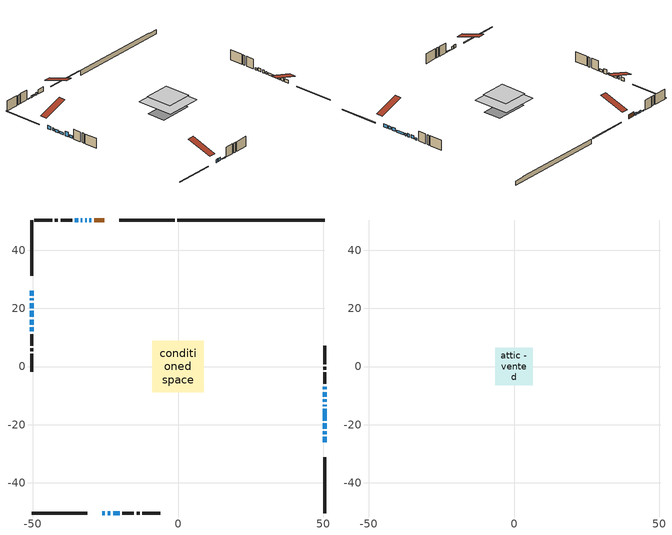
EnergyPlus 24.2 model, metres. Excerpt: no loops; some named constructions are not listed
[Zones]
conditioned space
 floor outside (Floor1 construction): -2.33,-2.33 -2.33,2.33 2.33,2.33 2.33,-2.33 z0.55
 floor adiabatic (AdiabaticFloorConstruction): -8.92,-8.92 -8.92,8.92 8.92,8.92 8.92,-8.92 z2.99
 floor foundation (Slab1 construction): -8.12,-4.53 -8.12,4.53 8.12,4.53 8.12,-4.53 z-1.74
 wall outside (RimJoist1 construction): -1.1,50.42 -20.27,50.42 / -50.42,-50.42 -31.26,-50.42 / -50.42,50.42 -50.42,31.26 / 50.42,-50.42 50.42,-31.26 z0.55:0.85
 wall outside (AdiabaticWallConstruction 1): -25.42,50.42 -28.9,50.42 z0.55:2.58
 wall outside (AdiabaticWallConstruction): -29.82,50.42 -30.48,50.42 / -50.42,23.43 -50.42,22.74 / -50.42,13.51 -50.42,12.11 z0.55:1.77; 50.42,-26.11 50.42,-24.17 / 50.42,-23.25 50.42,-22.28 / -24.22,-50.42 -23.25,-50.42 z0.55:1.97; 50.42,-21.35 50.42,-19.52 / -26.11,-50.42 -25.14,-50.42 / 50.42,-10.37 50.42,-8.82 z0.55:2.07; -31.41,50.42 -31.97,50.42 z0.55:1.37; -32.9,50.42 -33.46,50.42 / 50.42,-18.59 50.42,-14.55 z0.55:1.52; -50.42,26.11 -50.42,24.35 z0.55:2.1; 50.42,-13.62 50.42,-13.14 z0.55:1.69; -50.42,21.81 -50.42,20.05 z0.55:1.72; -50.42,19.13 -50.42,17.09 z0.55:1.57; -50.42,16.16 -50.42,14.44 z0.55:2.74; -34.38,50.42 -35.51,50.42 / -22.32,-50.42 -20.08,-50.42 z0.55:0.88; 50.42,-12.21 50.42,-11.3 z0.55:2.08; 50.42,-7.89 50.42,-6.92 z0.55:1.49
 wall outside (Wall1 construction): -36.43,50.42 -40.4,50.42 / -19.16,-50.42 -15.19,-50.42 / -50.42,11.18 -50.42,7.22 / 50.42,-6 50.42,-2.03 z0.55:5.43
 wall outside (Wall2 construction): -41.33,50.42 -42.36,50.42 / -14.26,-50.42 -13.23,-50.42 / -50.42,6.29 -50.42,5.26 / 50.42,-1.1 50.42,-0.07 z0.55:5.43
 wall outside (Wall3 construction): -43.29,50.42 -49.49,50.42 / -12.3,-50.42 -6.09,-50.42 / -50.42,4.33 -50.42,-1.88 / 50.42,0.86 50.42,7.07 z0.55:5.43
 wall foundation (FoundationWall1 construction): -0.17,50.42,-1.74 -0.17,50.42,0.55 45.36,50.42,0.55 45.36,50.42,0.33 50.42,50.42,0.33 50.42,50.42,-1.74
 window (WindowConstruction 16): -29.83,50.42 -30.48,50.42 z0.55:1.77
 window (WindowConstruction 3): 50.42,-26.11 50.42,-24.17 z0.55:1.97
 window (WindowConstruction 4): 50.42,-23.25 50.42,-22.28 z0.55:1.97
 window (WindowConstruction 5): 50.42,-21.35 50.42,-19.52 z0.55:2.07
 window (WindowConstruction 6): -31.41,50.42 -31.97,50.42 z0.55:1.36
 window (WindowConstruction 7): -32.9,50.42 -33.46,50.42 z0.55:1.52
 window (WindowConstruction 8): -26.11,-50.42 -25.14,-50.42 z0.55:2.07
 window (WindowConstruction 9): -24.21,-50.42 -23.25,-50.42 z0.55:1.97
 window (WindowConstruction 10): -50.42,26.11 -50.42,24.35 z0.55:2.1
 window (WindowConstruction 17): -50.42,23.43 -50.42,22.74 z0.55:1.77
 window (WindowConstruction 11): 50.42,-18.59 50.42,-14.55 z0.55:1.52
 window (WindowConstruction 12): 50.42,-13.62 50.42,-13.14 z0.55:1.69
 window (WindowConstruction 13): -50.42,21.81 -50.42,20.05 z0.55:1.72
 window (WindowConstruction 14): -50.42,19.13 -50.42,17.09 z0.55:1.56
 window (WindowConstruction 15): -50.42,16.16 -50.42,14.44 z0.55:2.74
 window (WindowConstruction 19): -34.39,50.42 -35.5,50.42 z0.55:0.88
 window (WindowConstruction 20): -22.32,-50.42 -20.08,-50.42 z0.55:0.88
 window (WindowConstruction 18): -50.42,13.51 -50.42,12.11 z0.55:1.77
 window (WindowConstruction): 50.42,-12.21 50.42,-11.3 z0.55:2.07
 window (WindowConstruction 1): 50.42,-10.37 50.42,-8.82 z0.55:2.07
 window (WindowConstruction 2): 50.42,-7.89 50.42,-6.93 z0.55:1.49
 door (Door): -25.42,50.42 -28.9,50.42 z0.55:2.58
 ceiling adiabatic (AdiabaticFloorConstruction): 8.92,-8.92 8.92,8.92 -8.92,8.92 -8.92,-8.92 z2.99
attic - vented
 floor to conditioned space (Floor2 construction Reversed): -6.42,-6.42 -6.42,6.42 6.42,6.42 6.42,-6.42 z5.43
 roof outside (Roof1 construction): -24.49,50.42,5.43 -24.49,37.92,9.59 -21.2,37.92,9.59 -21.2,50.42,5.43; -27.04,-50.42,5.43 -27.04,-37.92,9.59 -30.33,-37.92,9.59 -30.33,-50.42,5.43; -50.42,27.04,5.43 -37.92,27.04,9.59 -37.92,30.33,9.59 -50.42,30.33,5.43; 50.42,-27.04,5.43 37.92,-27.04,9.59 37.92,-30.33,9.59 50.42,-30.33,5.43
[Material] Roughness=Rough; Thermal Absorptance=0.9
Name | Thickness {m} | Conductivity {W/m-K} | Density {kg/m3} | Specific Heat {J/kg-K} | Solar Absorptance | Visible Absorptance
ceiling loosefill ins | 0.169333 | 0.0480833 | 16.02 | 1046.75 | 0.7 | 0.7
ceiling stud and cavity | 0.1397 | 0.502125 | 65.682 | 1177.47 | 0.7 | 0.7
gypsum board | 0.0127 | 0.160291 | 801 | 837.4 | 0.6 | 0.6
[Construction]
Floor2 construction: ceiling loosefill ins, ceiling stud and cavity, gypsum board
[EnergyManagementSystem:Program]
component_loads_program: Set loads_htg_walls = 0; Set loads_htg_rim_joists = 0; Set loads_htg_foundation_walls = 0; Set loads_htg_floors = 0; Set loads_htg_slabs = 0; Set loads_htg_ceilings = 0; Set loads_htg_roofs = 0; Set loads_htg_windows_conduction = 0; Set loads_htg_windows_solar = 0; Set loads_htg_doors = 0; Set loads_htg_skylights_conduction = 0; Set loads_htg_skylights_solar = 0; Set loads_htg_internal_mass = 0; Set loads_htg_intgains = 0; Set loads_htg_lighting = 0; Set loads_htg_infil = 0; Set loads_htg_mechvent = 0; Set loads_htg_natvent = 0; Set loads_htg_whf = 0; Set loads_htg_ducts = 0; Set loads_clg_walls = 0; Set loads_clg_rim_joists = 0; Set loads_clg_foundation_walls = 0; Set loads_clg_floors = 0; Set loads_clg_slabs = 0; Set loads_clg_ceilings = 0; Set loads_clg_roofs = 0; Set loads_clg_windows_conduction = 0; Set loads_clg_windows_solar = 0; Set loads_clg_doors = 0; Set loads_clg_skylights_conduction = 0; Set loads_clg_skylights_solar = 0; Set loads_clg_internal_mass = 0; Set loads_clg_intgains = 0; Set loads_clg_lighting = 0; Set loads_clg_infil = 0; Set loads_clg_mechvent = 0; Set loads_clg_natvent = 0; Set loads_clg_whf = 0; Set loads_clg_ducts = 0; Set hr_walls = 0; Set hr_walls = hr_walls + s_conv_10 + s_ig_10 + s_sol_10 + s_lgt_10 + s_surf_10; Set hr_walls = hr_walls + s_conv_11 + s_ig_11 + s_sol_11 + s_lgt_11 + s_surf_11; Set hr_walls = hr_walls + s_conv_12 + s_ig_12 + s_sol_12 + s_lgt_12 + s_surf_12; Set hr_walls = hr_walls + s_conv_13 + s_ig_13 + s_sol_13 + s_lgt_13 + s_surf_13; Set hr_walls = hr_walls + s_conv_14 + s_ig_14 + s_sol_14 + s_lgt_14 + s_surf_14; Set hr_walls = hr_walls + s_conv_15 + s_ig_15 + s_sol_15 + s_lgt_15 + s_surf_15; Set hr_walls = hr_walls + s_conv_16 + s_ig_16 + s_sol_16 + s_lgt_16 + s_surf_16; Set hr_walls = hr_walls + s_conv_17 + s_ig_17 + s_sol_17 + s_lgt_17 + s_surf_17; Set hr_walls = hr_walls + s_conv_18 + s_ig_18 + s_sol_18 + s_lgt_18 + s_surf_18; Set hr_walls = hr_walls + s_conv_19 + s_ig_19 + s_sol_19 + s_lgt_19 + s_surf_19; Set hr_walls = hr_walls + s_conv_20 + s_ig_20 + s_sol_20 + s_lgt_20 + s_surf_20; Set hr_walls = hr_walls + s_conv_21 + s_ig_21 + s_sol_21 + s_lgt_21 + s_surf_21; Set hr_rim_joists = 0; Set hr_rim_joists = hr_rim_joists + s_conv_5 + s_ig_5 + s_sol_5 + s_lgt_5 + s_surf_5; Set hr_rim_joists = hr_rim_joists + s_conv_6 + s_ig_6 + s_sol_6 + s_lgt_6 + s_surf_6; Set hr_rim_joists = hr_rim_joists + s_conv_7 + s_ig_7 + s_sol_7 + s_lgt_7 + s_surf_7; Set hr_rim_joists = hr_rim_joists + s_conv_8 + s_ig_8 + s_sol_8 + s_lgt_8 + s_surf_8; Set hr_foundation_walls = 0; Set hr_foundation_walls = hr_foundation_walls + s_conv_2 + s_ig_2 + s_sol_2 + s_lgt_2 + s_surf_2; Set hr_floors = 0; Set hr_floors = hr_floors + s_conv + s_ig + s_sol + s_lgt + s_surf; Set hr_slabs = 0; Set hr_slabs = hr_slabs + s_conv_9 + s_ig_9 + s_sol_9 + s_lgt_9 + s_surf_9; Set hr_ceilings = 0; Set hr_ceilings = hr_ceilings + s_conv_1 + s_ig_1 + s_sol_1 + s_lgt_1 + s_surf_1; Set hr_roofs = 0; Set hr_windows_conduction = 0; Set hr_windows_conduction = hr_windows_conduction + ss_conv_1; Set hr_windows_conduction = hr_windows_conduction + ss_ig_1; Set hr_windows_conduction = hr_windows_conduction + ss_surf_1; Set hr_windows_conduction = hr_windows_conduction + ss_conv_2; Set hr_windows_conduction = hr_windows_conduction + ss_ig_2; Set hr_windows_conduction = hr_windows_conduction + ss_surf_2; Set hr_windows_conduction = hr_windows_conduction + ss_conv_3; Set hr_windows_conduction = hr_windows_conduction + ss_ig_3; Set hr_windows_conduction = hr_windows_conduction + ss_surf_3; Set hr_windows_conduction = hr_windows_conduction + ss_conv_4; Set hr_windows_conduction = hr_windows_conduction + ss_ig_4; Set hr_windows_conduction = hr_windows_conduction + ss_surf_4; Set hr_windows_conduction = hr_windows_conduction + ss_conv_5; Set hr_windows_conduction = hr_windows_conduction + ss_ig_5; Set hr_windows_conduction = hr_windows_conduction + ss_surf_5; Set hr_windows_conduction = hr_windows_conduction + ss_conv_6; Set hr_windows_conduction = hr_windows_conduction + ss_ig_6; Set hr_windows_conduction = hr_windows_conduction + ss_surf_6; Set hr_windows_conduction = hr_windows_conduction + ss_conv_7; Set hr_windows_conduction = hr_windows_conduction + ss_ig_7; Set hr_windows_conduction = hr_windows_conduction + ss_surf_7; Set hr_windows_conduction = hr_windows_conduction + ss_conv_8; Set hr_windows_conduction = hr_windows_conduction + ss_ig_8; Set hr_windows_conduction = hr_windows_conduction + ss_surf_8; Set hr_windows_conduction = hr_windows_conduction + ss_conv_9; Set hr_windows_conduction = hr_windows_conduction + ss_ig_9; Set hr_windows_conduction = hr_windows_conduction + ss_surf_9; Set hr_windows_conduction = hr_windows_conduction + ss_conv_10; Set hr_windows_conduction = hr_windows_conduction + ss_ig_10; Set hr_windows_conduction = hr_windows_conduction + ss_surf_10; Set hr_windows_conduction = hr_windows_conduction + ss_conv_11; Set hr_windows_conduction = hr_windows_conduction + ss_ig_11; Set hr_windows_conduction = hr_windows_conduction + ss_surf_11; Set hr_windows_conduction = hr_windows_conduction + ss_conv_12; Set hr_windows_conduction = hr_windows_conduction + ss_ig_12; Set hr_windows_conduction = hr_windows_conduction + ss_surf_12; Set hr_windows_conduction = hr_windows_conduction + ss_conv_13; Set hr_windows_conduction = hr_windows_conduction + ss_ig_13; Set hr_windows_conduction = hr_windows_conduction + ss_surf_13; Set hr_windows_conduction = hr_windows_conduction + ss_conv_14; Set hr_windows_conduction = hr_windows_conduction + ss_ig_14; Set hr_windows_conduction = hr_windows_conduction + ss_surf_14; Set hr_windows_conduction = hr_windows_conduction + ss_conv_15; Set hr_windows_conduction = hr_windows_conduction + ss_ig_15; Set hr_windows_conduction = hr_windows_conduction + ss_surf_15; Set hr_windows_conduction = hr_windows_conduction + ss_conv_16; Set hr_windows_conduction = hr_windows_conduction + ss_ig_16; Set hr_windows_conduction = hr_windows_conduction + ss_surf_16; Set hr_windows_conduction = hr_windows_conduction + ss_conv_17; Set hr_windows_conduction = hr_windows_conduction + ss_ig_17; Set hr_windows_conduction = hr_windows_conduction + ss_surf_17; Set hr_windows_conduction = hr_windows_conduction + ss_conv_18; Set hr_windows_conduction = hr_windows_conduction + ss_ig_18; Set hr_windows_conduction = hr_windows_conduction + ss_surf_18; Set hr_windows_conduction = hr_windows_conduction + ss_conv_19; Set hr_windows_conduction = hr_windows_conduction + ss_ig_19; Set hr_windows_conduction = hr_windows_conduction + ss_surf_19; Set hr_windows_conduction = hr_windows_conduction + ss_conv_20; Set hr_windows_conduction = hr_windows_conduction + ss_ig_20; Set hr_windows_conduction = hr_windows_conduction + ss_surf_20; Set hr_windows_conduction = hr_windows_conduction + ss_conv_21; Set hr_windows_conduction = hr_windows_conduction + ss_ig_21; Set hr_windows_conduction = hr_windows_conduction + ss_surf_21; Set hr_windows_solar = 0; Set hr_windows_solar = hr_windows_solar - ss_trans_in * ZoneTimestep * 3600 + ss_back_out * ZoneTimestep * 3600 + ss_trans_out * ZoneTimestep * 3600; Set hr_windows_solar = hr_windows_solar - ss_trans_in_1 * ZoneTimestep * 3600 + ss_back_out_1 * ZoneTimestep * 3600 + ss_trans_out_1 * ZoneTimestep * 3600; Set hr_windows_solar = hr_windows_solar - ss_trans_in_2 * ZoneTimestep * 3600 + ss_back_out_2 * ZoneTimestep * 3600 + ss_trans_out_2 * ZoneTimestep * 3600; Set hr_windows_solar = hr_windows_solar - ss_trans_in_3 * ZoneTimestep * 3600 + ss_back_out_3 * ZoneTimestep * 3600 + ss_trans_out_3 * ZoneTimestep * 3600; Set hr_windows_solar = hr_windows_solar - ss_trans_in_4 * ZoneTimestep * 3600 + ss_back_out_4 * ZoneTimestep * 3600 + ss_trans_out_4 * ZoneTimestep * 3600; Set hr_windows_solar = hr_windows_solar - ss_trans_in_5 * ZoneTimestep * 3600 + ss_back_out_5 * ZoneTimestep * 3600 + ss_trans_out_5 * ZoneTimestep * 3600; Set hr_windows_solar = hr_windows_solar - ss_trans_in_6 * ZoneTimestep * 3600 + ss_back_out_6 * ZoneTimestep * 3600 + ss_trans_out_6 * ZoneTimestep * 3600; Set hr_windows_solar = hr_windows_solar - ss_trans_in_7 * ZoneTimestep * 3600 + ss_back_out_7 * ZoneTimestep * 3600 + ss_trans_out_7 * ZoneTimestep * 3600; Set hr_windows_solar = hr_windows_solar - ss_trans_in_8 * ZoneTimestep * 3600 + ss_back_out_8 * ZoneTimestep * 3600 + ss_trans_out_8 * ZoneTimestep * 3600; Set hr_windows_solar = hr_windows_solar - ss_trans_in_9 * ZoneTimestep * 3600 + ss_back_out_9 * ZoneTimestep * 3600 + ss_trans_out_9 * ZoneTimestep * 3600; Set hr_windows_solar = hr_windows_solar - ss_trans_in_10 * ZoneTimestep * 3600 + ss_back_out_10 * ZoneTimestep * 3600 + ss_trans_out_10 * ZoneTimestep * 3600; Set hr_windows_solar = hr_windows_solar - ss_trans_in_11 * ZoneTimestep * 3600 + ss_back_out_11 * ZoneTimestep * 3600 + ss_trans_out_11 * ZoneTimestep * 3600; Set hr_windows_solar = hr_windows_solar - ss_trans_in_12 * ZoneTimestep * 3600 + ss_back_out_12 * ZoneTimestep * 3600 + ss_trans_out_12 * ZoneTimestep * 3600; Set hr_windows_solar = hr_windows_solar - ss_trans_in_13 * ZoneTimestep * 3600 + ss_back_out_13 * ZoneTimestep * 3600 + ss_trans_out_13 * ZoneTimestep * 3600; Set hr_windows_solar = hr_windows_solar - ss_trans_in_14 * ZoneTimestep * 3600 + ss_back_out_14 * ZoneTimestep * 3600 + ss_trans_out_14 * ZoneTimestep * 3600; Set hr_windows_solar = hr_windows_solar - ss_trans_in_15 * ZoneTimestep * 3600 + ss_back_out_15 * ZoneTimestep * 3600 + ss_trans_out_15 * ZoneTimestep * 3600; Set hr_windows_solar = hr_windows_solar - ss_trans_in_16 * ZoneTimestep * 3600 + ss_back_out_16 * ZoneTimestep * 3600 + ss_trans_out_16 * ZoneTimestep * 3600; Set hr_windows_solar = hr_windows_solar - ss_trans_in_17 * ZoneTimestep * 3600 + ss_back_out_17 * ZoneTimestep * 3600 + ss_trans_out_17 * ZoneTimestep * 3600; Set hr_windows_solar = hr_windows_solar - ss_trans_in_18 * ZoneTimestep * 3600 + ss_back_out_18 * ZoneTimestep * 3600 + ss_trans_out_18 * ZoneTimestep * 3600; Set hr_windows_solar = hr_windows_solar - ss_trans_in_19 * ZoneTimestep * 3600 + ss_back_out_19 * ZoneTimestep * 3600 + ss_trans_out_19 * ZoneTimestep * 3600; Set hr_windows_solar = hr_windows_solar - ss_trans_in_20 * ZoneTimestep * 3600 + ss_back_out_20 * ZoneTimestep * 3600 + ss_trans_out_20 * ZoneTimestep * 3600; Set hr_doors = 0; Set hr_doors = hr_doors + ss_sol; Set hr_doors = hr_doors + ss_lgt; Set hr_doors = hr_doors + ss_conv; Set hr_doors = hr_doors + ss_ig; Set hr_doors = hr_doors + ss_surf; Set hr_skylights_conduction = 0; Set hr_skylights_solar = 0; Set hr_internal_mass = 0; Set hr_internal_mass = hr_internal_mass + s_conv_3 + s_ig_3 + s_sol_3 + s_lgt_3 + s_surf_3; Set hr_internal_mass = hr_internal_mass + s_conv_4 + s_ig_4 + s_sol_4 + s_lgt_4 + s_surf_4; Set hr_internal_mass = hr_internal_mass + im_conv + im_ig + im_sol + im_lgt + im_surf; Set hr_internal_mass = hr_internal_mass + im_conv_1 + im_ig_1 + im_sol_1 + im_lgt_1 + im_surf_1; Set hr_intgains = 0; Set hr_intgains = hr_intgains - ig_ee_conv - ig_ee_rad - ig_ee_conv_1 - ig_ee_rad_1 - ig_ee_conv_2 - ig_ee_rad_2 - ig_ee_conv_3 - ig_ee_rad_3 - ig_ee_conv_4 - ig_ee_rad_4 - ig_ee_conv_5 - ig_ee_rad_5 - ig_ee_conv_6 - ig_ee_rad_6 - ig_oe_conv - ig_oe_rad - ig_oe_conv_1 - ig_oe_rad_1 - ig_oe_conv_2 - ig_oe_rad_2 - ig_oe_conv_3 - ig_oe_rad_3 - ig_oe_conv_4 - ig_oe_rad_4 - ig_oe_conv_5 - ig_oe_rad_5 - ig_ppl_conv - ig_ppl_rad; Set hr_lighting = 0; Set hr_lighting = hr_lighting - ig_lgt_conv - ig_lgt_rad - ig_lgt_vis; Set hr_infil = 0; Set hr_infil = hr_infil - airflow_gain + airflow_loss; Set hr_natvent = 0; Set hr_natvent = hr_natvent - airflow_gain_1 + airflow_loss_1; Set hr_whf = 0; Set hr_whf = hr_whf - airflow_gain_2 + airflow_loss_2; Set hr_mechvent = 0; Set hr_mechvent = hr_mechvent - mv_conv - mv_rad - mv_conv_1 - mv_rad_1 - mv_conv_2 - mv_rad_2 - mv_conv_3 - mv_rad_3 - mv_conv_4 - mv_rad_4 - mv_conv_5 - mv_rad_5 - mv_conv_6 - mv_rad_6; Set hr_ducts = 0; Set hr_intgains = hr_intgains + dhw_loss * (0.64*(1-dhw_rtf) + 1.0*dhw_rtf); Set hr_intgains = hr_intgains + dhw_loss_1 * (0.64*(1-dhw_rtf_1) + 1.0*dhw_rtf_1); Set htg_mode = 0; Set clg_mode = 0; If (htg_load_cond > 0); Set htg_mode = 1.0; ElseIf (clg_load_cond > 0); Set clg_mode = 1.0; Else; Set htg_season = 0; Set clg_season = 0; If ((DayOfYear >= 1) && (DayOfYear <= 365)); Set clg_season = 1; EndIf; If ((DayOfYear >= 1) && (DayOfYear <= 365)); Set htg_season = 1; EndIf; If ((airflow_gain_1 <> 0) || (airflow_loss_1 <> 0)) && (clg_season == 1); Set clg_mode = 1.0; ElseIf ((airflow_gain_2 <> 0) || (airflow_loss_2 <> 0)) && (clg_season == 1); Set clg_mode = 1.0; Else; Set Tmid_setpoint = (htg_sp_s_1 + clg_sp_s_1) / 2; If (tin_s_1 > Tmid_setpoint) && (clg_season == 1); Set clg_mode = 1.0; ElseIf (tin_s_1 < Tmid_setpoint) && (htg_season == 1); Set htg_mode = 1.0; EndIf; EndIf; EndIf; Set loads_htg_walls = loads_htg_walls + (hr_walls * htg_mode * 1); Set loads_htg_rim_joists = loads_htg_rim_joists + (hr_rim_joists * htg_mode * 1); Set loads_htg_foundation_walls = loads_htg_foundation_walls + (hr_foundation_walls * htg_mode * 1); Set loads_htg_floors = loads_htg_floors + (hr_floors * htg_mode * 1); Set loads_htg_slabs = loads_htg_slabs + (hr_slabs * htg_mode * 1); Set loads_htg_ceilings = loads_htg_ceilings + (hr_ceilings * htg_mode * 1); Set loads_htg_roofs = loads_htg_roofs + (hr_roofs * htg_mode * 1); Set loads_htg_windows_conduction = loads_htg_windows_conduction + (hr_windows_conduction * htg_mode * 1); Set loads_htg_windows_solar = loads_htg_windows_solar + (hr_windows_solar * htg_mode * 1); Set loads_htg_doors = loads_htg_doors + (hr_doors * htg_mode * 1); Set loads_htg_skylights_conduction = loads_htg_skylights_conduction + (hr_skylights_conduction * htg_mode * 1); Set loads_htg_skylights_solar = loads_htg_skylights_solar + (hr_skylights_solar * htg_mode * 1); Set loads_htg_internal_mass = loads_htg_internal_mass + (hr_internal_mass * htg_mode * 1); Set loads_htg_intgains = loads_htg_intgains + (hr_intgains * htg_mode * 1); Set loads_htg_lighting = loads_htg_lighting + (hr_lighting * htg_mode * 1); Set loads_htg_infil = loads_htg_infil + (hr_infil * htg_mode * 1); Set loads_htg_mechvent = loads_htg_mechvent + (hr_mechvent * htg_mode * 1); Set loads_htg_natvent = loads_htg_natvent + (hr_natvent * htg_mode * 1); Set loads_htg_whf = loads_htg_whf + (hr_whf * htg_mode * 1); Set loads_htg_ducts = loads_htg_ducts + (hr_ducts * htg_mode * 1); Set loads_clg_walls = loads_clg_walls + (-hr_walls * clg_mode * 1); Set loads_clg_rim_joists = loads_clg_rim_joists + (-hr_rim_joists * clg_mode * 1); Set loads_clg_foundation_walls = loads_clg_foundation_walls + (-hr_foundation_walls * clg_mode * 1); Set loads_clg_floors = loads_clg_floors + (-hr_floors * clg_mode * 1); Set loads_clg_slabs = loads_clg_slabs + (-hr_slabs * clg_mode * 1); Set loads_clg_ceilings = loads_clg_ceilings + (-hr_ceilings * clg_mode * 1); Set loads_clg_roofs = loads_clg_roofs + (-hr_roofs * clg_mode * 1); Set loads_clg_windows_conduction = loads_clg_windows_conduction + (-hr_windows_conduction * clg_mode * 1); Set loads_clg_windows_solar = loads_clg_windows_solar + (-hr_windows_solar * clg_mode * 1); Set loads_clg_doors = loads_clg_doors + (-hr_doors * clg_mode * 1); Set loads_clg_skylights_conduction = loads_clg_skylights_conduction + (-hr_skylights_conduction * clg_mode * 1); Set loads_clg_skylights_solar = loads_clg_skylights_solar + (-hr_skylights_solar * clg_mode * 1); Set loads_clg_internal_mass = loads_clg_internal_mass + (-hr_internal_mass * clg_mode * 1); Set loads_clg_intgains = loads_clg_intgains + (-hr_intgains * clg_mode * 1); Set loads_clg_lighting = loads_clg_lighting + (-hr_lighting * clg_mode * 1); Set loads_clg_infil = loads_clg_infil + (-hr_infil * clg_mode * 1); Set loads_clg_mechvent = loads_clg_mechvent + (-hr_mechvent * clg_mode * 1); Set loads_clg_natvent = loads_clg_natvent + (-hr_natvent * clg_mode * 1); Set loads_clg_whf = loads_clg_whf + (-hr_whf * clg_mode * 1); Set loads_clg_ducts = loads_clg_ducts + (-hr_ducts * clg_mode * 1)
infil_program: Set p_m = 0.14; Set p_s = 0.22; Set s_m = 270; Set s_s = 370; Set z_m = 9.99744; Set z_s = 5.401311525765643; Set f_t = (((s_m/z_m)^p_m)*((z_s/s_s)^p_s)); Set Tdiff = tin_s-tout_s; Set dT = @Abs Tdiff; Set c = 0.1059; Set Cs = 0.0983; Set Cw = 0.145; Set n = 0.65; Set sft = (f_t*0.54); Set temp1 = ((c*Cw)*((sft*site_vw_s)^(2*n)))^2; Set Qinf = (((c*Cs*(dT^n))^2)+temp1)^0.5; Set Qinf = (@Max Qinf 0); Set mech_vent_house_fan_sensible_load_act = 0.0; Set mech_vent_house_fan_latent_load_act = 0.0; Set OASupInPb = out_pb_s; Set OASupInTemp = tout_s; Set OASupInW = out_wt_s; Set OASupRho = (@RhoAirFnPbTdbW OASupInPb OASupInTemp OASupInW); Set OASupCp = (@CpAirFnW OASupInW); Set OASupInEnth = (@HFnTdbW OASupInTemp OASupInW); Set ZoneTemp = tin_s; Set ZoneW = win_s; Set ZoneCp = (@CpAirFnW ZoneW); Set ZoneAirEnth = (@HFnTdbW ZoneTemp ZoneW); Set mech_vent_house_fan_cfis_act = 0.0; Set QWHV_cfis_sup = 0.0; Set QWHV_cfis_suppl_sup = 0.0; Set QWHV_cfis_suppl_exh = 0.0; Set Qrange = 0; Set Qrange = Qrange + 0.075 * mech_vent_range_fan_0_sch_s; Set Qbath = 0; Set Qbath = Qbath + 0.066 * mech_vent_bath_fan_0_sch_s; Set Qbath = Qbath + 0.066 * mech_vent_bath_fan_1_sch_s; Set Qdryer = 0; Set Qdryer = Qdryer + 0.00308 * clothes_dryer_exhaust_0_sch_s; Set QWHV_sup = 0.0; Set QWHV_exh = 0.0; Set Qsupply = QWHV_sup + QWHV_cfis_sup + QWHV_cfis_suppl_sup; Set Qexhaust = Qrange + Qbath + Qdryer + QWHV_exh + QWHV_cfis_suppl_exh; Set Qfan = (@Max Qexhaust Qsupply); Set Qducts = 0; If Qducts < 0; Set Qsupply = Qsupply - Qducts; Else; Set Qexhaust = Qexhaust + Qducts; EndIf; Set Qfan_with_ducts = (@Max Qexhaust Qsupply); Set Qimb = (@Abs (Qsupply - Qexhaust)); If Qinf + Qimb > 0; Set Qtot = Qfan_with_ducts + (Qinf^2) / (Qinf + Qimb); Else; Set Qtot = Qfan_with_ducts; EndIf; Set Qinf_adj = Qtot - Qfan; Set infil_flow_act = Qinf_adj; Set infil_program_Qinf = Qinf_adj; Set infil_program_Qfan = Qfan; Set Qload = Qfan; Set Effectiveness_Sens = 0.0; Set Effectiveness_Lat = 0.0; Set Fan_MFR = Qload * OASupRho; Set ZoneInEnth = OASupInEnth; Set ZoneInTemp = OASupInTemp; Set FanTotalToCond = Fan_MFR * (ZoneInEnth - ZoneAirEnth); Set FanSensToCond = Fan_MFR * ZoneCp * (ZoneInTemp - ZoneTemp); Set FanLatToCond = FanTotalToCond - FanSensToCond; Set mech_vent_house_fan_sensible_load_act = mech_vent_house_fan_sensible_load_act + FanSensToCond; Set mech_vent_house_fan_latent_load_act = mech_vent_house_fan_latent_load_act + FanLatToCond
unit_heater_supply_fan_1_disaggregate_program: Set unit_heater_supply_fan_1_primary_htg = 0; If unit_heater_htg_coil_1_s > 0; Set unit_heater_supply_fan_1_primary_htg = unit_heater_supply_fan_1_s; EndIf
unit_heater_supply_fan_2_disaggregate_program: Set unit_heater_supply_fan_2_primary_htg = 0; If unit_heater_htg_coil_2_s > 0; Set unit_heater_supply_fan_2_primary_htg = unit_heater_supply_fan_2_s; EndIf
unit_heater_supply_fan_disaggregate_program: Set unit_heater_supply_fan_primary_htg = 0; If unit_heater_htg_coil_s > 0; Set unit_heater_supply_fan_primary_htg = unit_heater_supply_fan_s; EndIf
unmet_hours_program: Set htg_unmet_hours = 0; Set clg_unmet_hours = 0; Set unit_htg_unmet_hours = 0; If ((DayOfYear >= 1) && (DayOfYear <= 365)); Set unit_htg_unmet_hours = unit_htg_unmet_hours + conditioned_space_htg_unmet_s; If unit_htg_unmet_hours > htg_unmet_hours; Set htg_unmet_hours = unit_htg_unmet_hours; EndIf; EndIf; Set unit_clg_unmet_hours = 0; If ((DayOfYear >= 1) && (DayOfYear <= 365)); Set unit_clg_unmet_hours = unit_clg_unmet_hours + conditioned_space_clg_unmet_s; If unit_clg_unmet_hours > clg_unmet_hours; Set clg_unmet_hours = unit_clg_unmet_hours; EndIf; EndIf
water_heater_1_EC_adj: If WarmupFlag == 0; Set dhw_e_cons = water_heater_1_energy + water_heater_1_on_cycle_parasitic + water_heater_1_off_cycle_parasitic; Set water_heater_1_ec_adj_act = 0.0 * dhw_e_cons / 1; EndIf
water_heater_EC_adj: If WarmupFlag == 0; Set dhw_e_cons = water_heater_energy + water_heater_on_cycle_parasitic + water_heater_off_cycle_parasitic; Set water_heater_ec_adj_act = 0.0 * dhw_e_cons / 1; EndIf
[EnergyManagementSystem:ProgramCallingManager]
central_ac_and_furnace_supply_fan_disaggregate_program_calling_manager: EndOfSystemTimestepBeforeHVACReporting; central_ac_and_furnace_supply_fan_disaggregate_program
central_ac_and_furnace_supply_fan_disaggregate_program_calling_manager 1: EndOfSystemTimestepBeforeHVACReporting; central_ac_and_furnace_supply_fan_disaggregate_program_1
component_loads_program_calling_manager: EndOfZoneTimestepAfterZoneReporting; component_loads_program
fridge_schedule_program_calling_manager: BeginZoneTimestepAfterInitHeatBalance; fridge_schedule_program
furnace_supply_fan_1_disaggregate_program_calling_manager: EndOfSystemTimestepBeforeHVACReporting; furnace_supply_fan_1_disaggregate_program
furnace_supply_fan_disaggregate_program_calling_manager: EndOfSystemTimestepBeforeHVACReporting; furnace_supply_fan_disaggregate_program
infil_program_calling_manager: BeginZoneTimestepAfterInitHeatBalance; infil_program
natural_vent_program_calling_manager: BeginZoneTimestepAfterInitHeatBalance; natural_vent_program
total_airflows_program_calling_manager: EndOfZoneTimestepAfterZoneReporting; total_airflows_program
total_loads_program_calling_manager: EndOfZoneTimestepAfterZoneReporting; total_loads_program
unit_heater_supply_fan_1_disaggregate_program_calling_manager: EndOfSystemTimestepBeforeHVACReporting; unit_heater_supply_fan_1_disaggregate_program
unit_heater_supply_fan_2_disaggregate_program_calling_manager: EndOfSystemTimestepBeforeHVACReporting; unit_heater_supply_fan_2_disaggregate_program
unit_heater_supply_fan_disaggregate_program_calling_manager: EndOfSystemTimestepBeforeHVACReporting; unit_heater_supply_fan_disaggregate_program
unmet_hours_program_calling_manager: EndOfZoneTimestepBeforeZoneReporting; unmet_hours_program
water_heater_1_EC_adj_ProgramManager: EndOfSystemTimestepBeforeHVACReporting; water_heater_1_EC_adj
water_heater_EC_adj_ProgramManager: EndOfSystemTimestepBeforeHVACReporting; water_heater_EC_adj
[EnergyManagementSystem:OutputVariable] Type of Data in Variable=Summed
Name | EMS Variable | Update Frequency | EMS Program or Subroutine | Units
central ac and furnace supply fan disaggregate clg | central_ac_and_furnace_supply_fan_clg | SystemTimestep | central_ac_and_furnace_supply_fan_disaggregate_program | J
central ac and furnace supply fan disaggregate htg primary | central_ac_and_furnace_supply_fan_primary_htg | SystemTimestep | central_ac_and_furnace_supply_fan_disaggregate_program_1 | J
furnace supply fan 1 disaggregate htg primary | furnace_supply_fan_1_primary_htg | SystemTimestep | furnace_supply_fan_1_disaggregate_program | J
furnace supply fan disaggregate htg primary | furnace_supply_fan_primary_htg | SystemTimestep | furnace_supply_fan_disaggregate_program | J
unit heater supply fan 1 disaggregate htg primary | unit_heater_supply_fan_1_primary_htg | SystemTimestep | unit_heater_supply_fan_1_disaggregate_program | J
unit heater supply fan 2 disaggregate htg primary | unit_heater_supply_fan_2_primary_htg | SystemTimestep | unit_heater_supply_fan_2_disaggregate_program | J
unit heater supply fan disaggregate htg primary | unit_heater_supply_fan_primary_htg | SystemTimestep | unit_heater_supply_fan_disaggregate_program | J
loads_htg_tot_peakload_outvar; loads_htg_tot_annual_outvar; Energy Management System Output Variable 1; Energy Management System Output Variable 45 | loads_htg_tot | ZoneTimestep | total_loads_program | J
loads_clg_tot_peakload_outvar; loads_clg_tot_annual_outvar; Energy Management System Output Variable 2; Energy Management System Output Variable 46 | loads_clg_tot | ZoneTimestep | total_loads_program | J
htg_unmet_hours_annual_outvar; Energy Management System Output Variable 3 | htg_unmet_hours | ZoneTimestep | unmet_hours_program | hr
clg_unmet_hours_annual_outvar; Energy Management System Output Variable 4 | clg_unmet_hours | ZoneTimestep | unmet_hours_program | hr
loads_htg_roofs_annual_outvar; Energy Management System Output Variable 5 | loads_htg_roofs | ZoneTimestep | component_loads_program | J
loads_htg_ceilings_annual_outvar; Energy Management System Output Variable 6 | loads_htg_ceilings | ZoneTimestep | component_loads_program | J
loads_htg_walls_annual_outvar; Energy Management System Output Variable 7 | loads_htg_walls | ZoneTimestep | component_loads_program | J
loads_htg_rim_joists_annual_outvar; Energy Management System Output Variable 8 | loads_htg_rim_joists | ZoneTimestep | component_loads_program | J
loads_htg_foundation_walls_annual_outvar; Energy Management System Output Variable 9 | loads_htg_foundation_walls | ZoneTimestep | component_loads_program | J
loads_htg_doors_annual_outvar; Energy Management System Output Variable 10 | loads_htg_doors | ZoneTimestep | component_loads_program | J
loads_htg_windows_conduction_annual_outvar; Energy Management System Output Variable 11 | loads_htg_windows_conduction | ZoneTimestep | component_loads_program | J
loads_htg_windows_solar_annual_outvar; Energy Management System Output Variable 12 | loads_htg_windows_solar | ZoneTimestep | component_loads_program | J
loads_htg_skylights_conduction_annual_outvar; Energy Management System Output Variable 13 | loads_htg_skylights_conduction | ZoneTimestep | component_loads_program | J
loads_htg_skylights_solar_annual_outvar; Energy Management System Output Variable 14 | loads_htg_skylights_solar | ZoneTimestep | component_loads_program | J
loads_htg_floors_annual_outvar; Energy Management System Output Variable 15 | loads_htg_floors | ZoneTimestep | component_loads_program | J
loads_htg_slabs_annual_outvar; Energy Management System Output Variable 16 | loads_htg_slabs | ZoneTimestep | component_loads_program | J
loads_htg_internal_mass_annual_outvar; Energy Management System Output Variable 17 | loads_htg_internal_mass | ZoneTimestep | component_loads_program | J
loads_htg_infil_annual_outvar; Energy Management System Output Variable 18 | loads_htg_infil | ZoneTimestep | component_loads_program | J
loads_htg_natvent_annual_outvar; Energy Management System Output Variable 19 | loads_htg_natvent | ZoneTimestep | component_loads_program | J
loads_htg_mechvent_annual_outvar; Energy Management System Output Variable 20 | loads_htg_mechvent | ZoneTimestep | component_loads_program | J
loads_htg_whf_annual_outvar; Energy Management System Output Variable 21 | loads_htg_whf | ZoneTimestep | component_loads_program | J
loads_htg_ducts_annual_outvar; Energy Management System Output Variable 22 | loads_htg_ducts | ZoneTimestep | component_loads_program | J
loads_htg_intgains_annual_outvar; Energy Management System Output Variable 23 | loads_htg_intgains | ZoneTimestep | component_loads_program | J
loads_htg_lighting_annual_outvar; Energy Management System Output Variable 24 | loads_htg_lighting | ZoneTimestep | component_loads_program | J
loads_clg_roofs_annual_outvar; Energy Management System Output Variable 25 | loads_clg_roofs | ZoneTimestep | component_loads_program | J
loads_clg_ceilings_annual_outvar; Energy Management System Output Variable 26 | loads_clg_ceilings | ZoneTimestep | component_loads_program | J
loads_clg_walls_annual_outvar; Energy Management System Output Variable 27 | loads_clg_walls | ZoneTimestep | component_loads_program | J
loads_clg_rim_joists_annual_outvar; Energy Management System Output Variable 28 | loads_clg_rim_joists | ZoneTimestep | component_loads_program | J
loads_clg_foundation_walls_annual_outvar; Energy Management System Output Variable 29 | loads_clg_foundation_walls | ZoneTimestep | component_loads_program | J
loads_clg_doors_annual_outvar; Energy Management System Output Variable 30 | loads_clg_doors | ZoneTimestep | component_loads_program | J
loads_clg_windows_conduction_annual_outvar; Energy Management System Output Variable 31 | loads_clg_windows_conduction | ZoneTimestep | component_loads_program | J
loads_clg_windows_solar_annual_outvar; Energy Management System Output Variable 32 | loads_clg_windows_solar | ZoneTimestep | component_loads_program | J
loads_clg_skylights_conduction_annual_outvar; Energy Management System Output Variable 33 | loads_clg_skylights_conduction | ZoneTimestep | component_loads_program | J
loads_clg_skylights_solar_annual_outvar; Energy Management System Output Variable 34 | loads_clg_skylights_solar | ZoneTimestep | component_loads_program | J
loads_clg_floors_annual_outvar; Energy Management System Output Variable 35 | loads_clg_floors | ZoneTimestep | component_loads_program | J
loads_clg_slabs_annual_outvar; Energy Management System Output Variable 36 | loads_clg_slabs | ZoneTimestep | component_loads_program | J
loads_clg_internal_mass_annual_outvar; Energy Management System Output Variable 37 | loads_clg_internal_mass | ZoneTimestep | component_loads_program | J
loads_clg_infil_annual_outvar; Energy Management System Output Variable 38 | loads_clg_infil | ZoneTimestep | component_loads_program | J
loads_clg_natvent_annual_outvar; Energy Management System Output Variable 39 | loads_clg_natvent | ZoneTimestep | component_loads_program | J
loads_clg_mechvent_annual_outvar; Energy Management System Output Variable 40 | loads_clg_mechvent | ZoneTimestep | component_loads_program | J
loads_clg_whf_annual_outvar; Energy Management System Output Variable 41 | loads_clg_whf | ZoneTimestep | component_loads_program | J
loads_clg_ducts_annual_outvar; Energy Management System Output Variable 42 | loads_clg_ducts | ZoneTimestep | component_loads_program | J
loads_clg_intgains_annual_outvar; Energy Management System Output Variable 43 | loads_clg_intgains | ZoneTimestep | component_loads_program | J
loads_clg_lighting_annual_outvar; Energy Management System Output Variable 44 | loads_clg_lighting | ZoneTimestep | component_loads_program | J
[Schedule:Day:Interval]
interior lighting schedule day: No, 01:00, 0.108182, 04:00, 0.0901515, 05:00, 0.0991667, 06:00, 0.162273, 07:00, 0.270455, 08:00, 0.342576, 10:00, 0.369621, 11:00, 0.351591, 12:00, 0.333561, 13:00, 0.324545, 14:00, 0.31553, 15:00, 0.333561, 16:00, 0.369621, 17:00, 0.450758, 18:00, 0.585985, 19:00, 0.775303, 20:00, 0.955606, 21:00, 0.991667, 22:00, 0.712197, 23:00, 0.360606, 24:00, 0.162273
interior lighting schedule day 1: No, 01:00, 0.100909, 04:00, 0.0840909, 05:00, 0.0925, 06:00, 0.151364, 07:00, 0.252273, 08:00, 0.319545, 10:00, 0.344773, 11:00, 0.327955, 12:00, 0.311136, 13:00, 0.302727, 14:00, 0.294318, 15:00, 0.311136, 16:00, 0.344773, 17:00, 0.420455, 18:00, 0.546591, 19:00, 0.723182, 20:00, 0.891364, 21:00, 0.925, 22:00, 0.664318, 23:00, 0.336364, 24:00, 0.151364
interior lighting schedule day 2: No, 01:00, 0.0927273, 04:00, 0.0772727, 05:00, 0.085, 06:00, 0.139091, 07:00, 0.231818, 08:00, 0.293636, 10:00, 0.316818, 11:00, 0.301364, 12:00, 0.285909, 13:00, 0.278182, 14:00, 0.270455, 15:00, 0.285909, 16:00, 0.316818, 17:00, 0.386364, 18:00, 0.502273, 19:00, 0.664545, 20:00, 0.819091, 21:00, 0.85, 22:00, 0.610455, 23:00, 0.309091, 24:00, 0.139091
interior lighting schedule day 3: No, 01:00, 0.0845455, 04:00, 0.0704545, 05:00, 0.0775, 06:00, 0.126818, 07:00, 0.211364, 08:00, 0.267727, 10:00, 0.288864, 11:00, 0.274773, 12:00, 0.260682, 13:00, 0.253636, 14:00, 0.246591, 15:00, 0.260682, 16:00, 0.288864, 17:00, 0.352273, 18:00, 0.457955, 19:00, 0.605909, 20:00, 0.746818, 21:00, 0.775, 22:00, 0.556591, 23:00, 0.281818, 24:00, 0.126818
interior lighting schedule day 4: No, 01:00, 0.0763636, 04:00, 0.0636364, 05:00, 0.07, 06:00, 0.114545, 07:00, 0.190909, 08:00, 0.241818, 10:00, 0.260909, 11:00, 0.248182, 12:00, 0.235455, 13:00, 0.229091, 14:00, 0.222727, 15:00, 0.235455, 16:00, 0.260909, 17:00, 0.318182, 18:00, 0.413636, 19:00, 0.547273, 20:00, 0.674545, 21:00, 0.7, 22:00, 0.502727, 23:00, 0.254545, 24:00, 0.114545
interior lighting schedule day 5: No, 01:00, 0.0727273, 04:00, 0.0606061, 05:00, 0.0666667, 06:00, 0.109091, 07:00, 0.181818, 08:00, 0.230303, 10:00, 0.248485, 11:00, 0.236364, 12:00, 0.224242, 13:00, 0.218182, 14:00, 0.212121, 15:00, 0.224242, 16:00, 0.248485, 17:00, 0.30303, 18:00, 0.393939, 19:00, 0.521212, 20:00, 0.642424, 21:00, 0.666667, 22:00, 0.478788, 23:00, 0.242424, 24:00, 0.109091
interior lighting schedule day 6: No, 01:00, 0.0745455, 04:00, 0.0621212, 05:00, 0.0683333, 06:00, 0.111818, 07:00, 0.186364, 08:00, 0.236061, 10:00, 0.254697, 11:00, 0.242273, 12:00, 0.229848, 13:00, 0.223636, 14:00, 0.217424, 15:00, 0.229848, 16:00, 0.254697, 17:00, 0.310606, 18:00, 0.403788, 19:00, 0.534242, 20:00, 0.658485, 21:00, 0.683333, 22:00, 0.490758, 23:00, 0.248485, 24:00, 0.111818
interior lighting schedule day 7: No, 01:00, 0.08, 04:00, 0.0666667, 05:00, 0.0733333, 06:00, 0.12, 07:00, 0.2, 08:00, 0.253333, 10:00, 0.273333, 11:00, 0.26, 12:00, 0.246667, 13:00, 0.24, 14:00, 0.233333, 15:00, 0.246667, 16:00, 0.273333, 17:00, 0.333333, 18:00, 0.433333, 19:00, 0.573333, 20:00, 0.706667, 21:00, 0.733333, 22:00, 0.526667, 23:00, 0.266667, 24:00, 0.12
interior lighting schedule day 8: No, 01:00, 0.0890909, 04:00, 0.0742424, 05:00, 0.0816667, 06:00, 0.133636, 07:00, 0.222727, 08:00, 0.282121, 10:00, 0.304394, 11:00, 0.289545, 12:00, 0.274697, 13:00, 0.267273, 14:00, 0.259848, 15:00, 0.274697, 16:00, 0.304394, 17:00, 0.371212, 18:00, 0.482576, 19:00, 0.638485, 20:00, 0.78697, 21:00, 0.816667, 22:00, 0.586515, 23:00, 0.29697, 24:00, 0.133636
interior lighting schedule day 9: No, 01:00, 0.0972727, 04:00, 0.0810606, 05:00, 0.0891667, 06:00, 0.145909, 07:00, 0.243182, 08:00, 0.30803, 10:00, 0.332348, 11:00, 0.316136, 12:00, 0.299924, 13:00, 0.291818, 14:00, 0.283712, 15:00, 0.299924, 16:00, 0.332348, 17:00, 0.405303, 18:00, 0.526894, 19:00, 0.697121, 20:00, 0.859242, 21:00, 0.891667, 22:00, 0.640379, 23:00, 0.324242, 24:00, 0.145909
interior lighting schedule day 10: No, 01:00, 0.105455, 04:00, 0.0878788, 05:00, 0.0966667, 06:00, 0.158182, 07:00, 0.263636, 08:00, 0.333939, 10:00, 0.360303, 11:00, 0.342727, 12:00, 0.325152, 13:00, 0.316364, 14:00, 0.307576, 15:00, 0.325152, 16:00, 0.360303, 17:00, 0.439394, 18:00, 0.571212, 19:00, 0.755758, 20:00, 0.931515, 21:00, 0.966667, 22:00, 0.694242, 23:00, 0.351515, 24:00, 0.158182
interior lighting schedule day 11: No, 01:00, 0.109091, 04:00, 0.0909091, 05:00, 0.1, 06:00, 0.163636, 07:00, 0.272727, 08:00, 0.345455, 10:00, 0.372727, 11:00, 0.354545, 12:00, 0.336364, 13:00, 0.327273, 14:00, 0.318182, 15:00, 0.336364, 16:00, 0.372727, 17:00, 0.454545, 18:00, 0.590909, 19:00, 0.781818, 20:00, 0.963636, 21:00, 1, 22:00, 0.718182, 23:00, 0.363636, 24:00, 0.163636
interior lighting schedule default day; occupants schedule default day; clothes dryer schedule default day; cooking range schedule default day; mech vent bath fan 0 schedule default day; mech vent bath fan 1 schedule default day; mech vent range fan 0 schedule default day; misc plug loads schedule default day; general water use schedule default day; clothes dryer exhaust 0 schedule default day; cooling season schedule day; cooling season schedule day 2; cooling season schedule default day; exterior lighting schedule default day; natural vent schedule default day: No, 24:00, 0
occupants schedule day: No, 05:00, 0.426829, 06:00, 0.719512, 07:00, 1, 08:00, 0.670732, 09:00, 0.329268, 14:00, 0.170732, 15:00, 0.231707, 16:00, 0.329268, 17:00, 0.5, 18:00, 0.670732, 19:00, 0.829268, 21:00, 1, 22:00, 0.853659, 23:00, 0.646341, 24:00, 0.426829
clothes dryer schedule day; clothes dryer exhaust 0 schedule day: No, 01:00, 0.123457, 02:00, 0.0740741, 03:00, 0.0493827, 04:00, 0.0246914, 05:00, 0.0493827, 06:00, 0.0740741, 07:00, 0.197531, 08:00, 0.395062, 09:00, 0.592593, 10:00, 0.839506, 11:00, 0.962963, 12:00, 1, 13:00, 0.91358, 14:00, 0.82716, 15:00, 0.716049, 16:00, 0.753086, 17:00, 0.679012, 18:00, 0.666667, 20:00, 0.62963, 21:00, 0.641975, 22:00, 0.666667, 23:00, 0.54321, 24:00, 0.296296
cooking range schedule day: No, 05:00, 0.0597015, 06:00, 0.11194, 07:00, 0.171642, 08:00, 0.291045, 11:00, 0.343284, 12:00, 0.402985, 13:00, 0.462687, 14:00, 0.343284, 15:00, 0.291045, 16:00, 0.402985, 17:00, 0.567164, 18:00, 1, 19:00, 0.850746, 20:00, 0.432836, 21:00, 0.291045, 22:00, 0.231343, 23:00, 0.171642, 24:00, 0.11194
mech vent bath fan 0 schedule day; mech vent bath fan 1 schedule day: No, 07:00, 0, 08:00, 1, 09:00, 0.2, 24:00, 0
mech vent range fan 0 schedule day: No, 18:00, 0, 19:00, 1, 20:00, 0.2, 24:00, 0
misc plug loads schedule day: No, 06:00, 0.705882, 07:00, 0.745098, 08:00, 0.803922, 15:00, 0.823529, 16:00, 0.862745, 17:00, 0.921569, 18:00, 0.980392, 19:00, 1, 20:00, 0.980392, 21:00, 0.941176, 22:00, 0.862745, 23:00, 0.784314, 24:00, 0.72549
general water use schedule day: No, 01:00, 0.315068, 03:00, 0.287671, 04:00, 0.342466, 05:00, 0.369863, 06:00, 0.520548, 07:00, 0.60274, 08:00, 0.534247, 10:00, 0.506849, 11:00, 0.465753, 14:00, 0.479452, 15:00, 0.534247, 16:00, 0.589041, 17:00, 0.69863, 18:00, 0.876712, 19:00, 0.890411, 20:00, 0.986301, 21:00, 1, 22:00, 0.863014, 23:00, 0.616438, 24:00, 0.465753
cooling season schedule day 1: No, 24:00, 1
exterior lighting schedule day: No, 01:00, 0.566667, 03:00, 0.524167, 05:00, 0.495833, 06:00, 0.5525, 07:00, 0.623333, 08:00, 0.580833, 09:00, 0.439167, 10:00, 0.354167, 12:00, 0.34, 13:00, 0.354167, 14:00, 0.396667, 15:00, 0.425, 16:00, 0.495833, 17:00, 0.623333, 18:00, 0.793333, 19:00, 0.906667, 20:00, 0.963333, 21:00, 0.991667, 22:00, 0.920833, 23:00, 0.793333, 24:00, 0.665833
exterior lighting schedule day 1: No, 01:00, 0.528571, 03:00, 0.488929, 05:00, 0.4625, 06:00, 0.515357, 07:00, 0.581429, 08:00, 0.541786, 09:00, 0.409643, 10:00, 0.330357, 12:00, 0.317143, 13:00, 0.330357, 14:00, 0.37, 15:00, 0.396429, 16:00, 0.4625, 17:00, 0.581429, 18:00, 0.74, 19:00, 0.845714, 20:00, 0.898571, 21:00, 0.925, 22:00, 0.858929, 23:00, 0.74, 24:00, 0.621071
exterior lighting schedule day 10: No, 01:00, 0.552381, 03:00, 0.510952, 05:00, 0.483333, 06:00, 0.538571, 07:00, 0.607619, 08:00, 0.56619, 09:00, 0.428095, 10:00, 0.345238, 12:00, 0.331429, 13:00, 0.345238, 14:00, 0.386667, 15:00, 0.414286, 16:00, 0.483333, 17:00, 0.607619, 18:00, 0.773333, 19:00, 0.88381, 20:00, 0.939048, 21:00, 0.966667, 22:00, 0.897619, 23:00, 0.773333, 24:00, 0.649048
exterior lighting schedule day 11: No, 01:00, 0.571429, 03:00, 0.528571, 05:00, 0.5, 06:00, 0.557143, 07:00, 0.628571, 08:00, 0.585714, 09:00, 0.442857, 10:00, 0.357143, 12:00, 0.342857, 13:00, 0.357143, 14:00, 0.4, 15:00, 0.428571, 16:00, 0.5, 17:00, 0.628571, 18:00, 0.8, 19:00, 0.914286, 20:00, 0.971429, 21:00, 1, 22:00, 0.928571, 23:00, 0.8, 24:00, 0.671429
exterior lighting schedule day 2: No, 01:00, 0.485714, 03:00, 0.449286, 05:00, 0.425, 06:00, 0.473571, 07:00, 0.534286, 08:00, 0.497857, 09:00, 0.376429, 10:00, 0.303571, 12:00, 0.291429, 13:00, 0.303571, 14:00, 0.34, 15:00, 0.364286, 16:00, 0.425, 17:00, 0.534286, 18:00, 0.68, 19:00, 0.777143, 20:00, 0.825714, 21:00, 0.85, 22:00, 0.789286, 23:00, 0.68, 24:00, 0.570714
exterior lighting schedule day 3: No, 01:00, 0.442857, 03:00, 0.409643, 05:00, 0.3875, 06:00, 0.431786, 07:00, 0.487143, 08:00, 0.453929, 09:00, 0.343214, 10:00, 0.276786, 12:00, 0.265714, 13:00, 0.276786, 14:00, 0.31, 15:00, 0.332143, 16:00, 0.3875, 17:00, 0.487143, 18:00, 0.62, 19:00, 0.708571, 20:00, 0.752857, 21:00, 0.775, 22:00, 0.719643, 23:00, 0.62, 24:00, 0.520357
exterior lighting schedule day 4: No, 01:00, 0.4, 03:00, 0.37, 05:00, 0.35, 06:00, 0.39, 07:00, 0.44, 08:00, 0.41, 09:00, 0.31, 10:00, 0.25, 12:00, 0.24, 13:00, 0.25, 14:00, 0.28, 15:00, 0.3, 16:00, 0.35, 17:00, 0.44, 18:00, 0.56, 19:00, 0.64, 20:00, 0.68, 21:00, 0.7, 22:00, 0.65, 23:00, 0.56, 24:00, 0.47
exterior lighting schedule day 5: No, 01:00, 0.380952, 03:00, 0.352381, 05:00, 0.333333, 06:00, 0.371429, 07:00, 0.419048, 08:00, 0.390476, 09:00, 0.295238, 10:00, 0.238095, 12:00, 0.228571, 13:00, 0.238095, 14:00, 0.266667, 15:00, 0.285714, 16:00, 0.333333, 17:00, 0.419048, 18:00, 0.533333, 19:00, 0.609524, 20:00, 0.647619, 21:00, 0.666667, 22:00, 0.619048, 23:00, 0.533333, 24:00, 0.447619
exterior lighting schedule day 6: No, 01:00, 0.390476, 03:00, 0.36119, 05:00, 0.341667, 06:00, 0.380714, 07:00, 0.429524, 08:00, 0.400238, 09:00, 0.302619, 10:00, 0.244048, 12:00, 0.234286, 13:00, 0.244048, 14:00, 0.273333, 15:00, 0.292857, 16:00, 0.341667, 17:00, 0.429524, 18:00, 0.546667, 19:00, 0.624762, 20:00, 0.66381, 21:00, 0.683333, 22:00, 0.634524, 23:00, 0.546667, 24:00, 0.45881
exterior lighting schedule day 7: No, 01:00, 0.419048, 03:00, 0.387619, 05:00, 0.366667, 06:00, 0.408571, 07:00, 0.460952, 08:00, 0.429524, 09:00, 0.324762, 10:00, 0.261905, 12:00, 0.251429, 13:00, 0.261905, 14:00, 0.293333, 15:00, 0.314286, 16:00, 0.366667, 17:00, 0.460952, 18:00, 0.586667, 19:00, 0.670476, 20:00, 0.712381, 21:00, 0.733333, 22:00, 0.680952, 23:00, 0.586667, 24:00, 0.492381
exterior lighting schedule day 8: No, 01:00, 0.466667, 03:00, 0.431667, 05:00, 0.408333, 06:00, 0.455, 07:00, 0.513333, 08:00, 0.478333, 09:00, 0.361667, 10:00, 0.291667, 12:00, 0.28, 13:00, 0.291667, 14:00, 0.326667, 15:00, 0.35, 16:00, 0.408333, 17:00, 0.513333, 18:00, 0.653333, 19:00, 0.746667, 20:00, 0.793333, 21:00, 0.816667, 22:00, 0.758333, 23:00, 0.653333, 24:00, 0.548333
exterior lighting schedule day 9: No, 01:00, 0.509524, 03:00, 0.47131, 05:00, 0.445833, 06:00, 0.496786, 07:00, 0.560476, 08:00, 0.522262, 09:00, 0.394881, 10:00, 0.318452, 12:00, 0.305714, 13:00, 0.318452, 14:00, 0.356667, 15:00, 0.382143, 16:00, 0.445833, 17:00, 0.560476, 18:00, 0.713333, 19:00, 0.815238, 20:00, 0.86619, 21:00, 0.891667, 22:00, 0.827976, 23:00, 0.713333, 24:00, 0.59869
[Schedule:Week:Daily]
clothes dryer exhaust 0 schedule Week Rule - Jan1-Dec31: clothes dryer exhaust 0 schedule day, clothes dryer exhaust 0 schedule day, clothes dryer exhaust 0 schedule day, clothes dryer exhaust 0 schedule day, clothes dryer exhaust 0 schedule day, clothes dryer exhaust 0 schedule day, clothes dryer exhaust 0 schedule day, clothes dryer exhaust 0 schedule default day, clothes dryer exhaust 0 schedule default day, clothes dryer exhaust 0 schedule default day, clothes dryer exhaust 0 schedule default day, clothes dryer exhaust 0 schedule default day
cooling season schedule Week Rule - Jan1-May26: cooling season schedule day, cooling season schedule day, cooling season schedule day, cooling season schedule day, cooling season schedule day, cooling season schedule day, cooling season schedule day, cooling season schedule default day, cooling season schedule default day, cooling season schedule default day, cooling season schedule default day, cooling season schedule default day
cooling season schedule Week Rule - May27-Jun2: cooling season schedule day, cooling season schedule day, cooling season schedule day, cooling season schedule day, cooling season schedule day, cooling season schedule day 1, cooling season schedule day 1, cooling season schedule default day, cooling season schedule default day, cooling season schedule default day, cooling season schedule default day, cooling season schedule default day
cooling season schedule Week Rule - Jun3-Aug25: cooling season schedule day 1, cooling season schedule day 1, cooling season schedule day 1, cooling season schedule day 1, cooling season schedule day 1, cooling season schedule day 1, cooling season schedule day 1, cooling season schedule default day, cooling season schedule default day, cooling season schedule default day, cooling season schedule default day, cooling season schedule default day
cooling season schedule Week Rule - Aug26-Sep1: cooling season schedule day 1, cooling season schedule day 1, cooling season schedule day 1, cooling season schedule day 1, cooling season schedule day 1, cooling season schedule day 1, cooling season schedule day 2, cooling season schedule default day, cooling season schedule default day, cooling season schedule default day, cooling season schedule default day, cooling season schedule default day
cooling season schedule Week Rule - Sep2-Dec31: cooling season schedule day 2, cooling season schedule day 2, cooling season schedule day 2, cooling season schedule day 2, cooling season schedule day 2, cooling season schedule day 2, cooling season schedule day 2, cooling season schedule default day, cooling season schedule default day, cooling season schedule default day, cooling season schedule default day, cooling season schedule default day
exterior lighting schedule Week Rule - Jun3-Jun30: exterior lighting schedule day 5, exterior lighting schedule day 5, exterior lighting schedule day 5, exterior lighting schedule day 5, exterior lighting schedule day 5, exterior lighting schedule day 5, exterior lighting schedule day 5, exterior lighting schedule default day, exterior lighting schedule default day, exterior lighting schedule default day, exterior lighting schedule default day, exterior lighting schedule default day
exterior lighting schedule Week Rule - Jul1-Jul28: exterior lighting schedule day 6, exterior lighting schedule day 6, exterior lighting schedule day 6, exterior lighting schedule day 6, exterior lighting schedule day 6, exterior lighting schedule day 6, exterior lighting schedule day 6, exterior lighting schedule default day, exterior lighting schedule default day, exterior lighting schedule default day, exterior lighting schedule default day, exterior lighting schedule default day
exterior lighting schedule Week Rule - Jul29-Aug4: exterior lighting schedule day 6, exterior lighting schedule day 6, exterior lighting schedule day 6, exterior lighting schedule day 7, exterior lighting schedule day 7, exterior lighting schedule day 7, exterior lighting schedule day 7, exterior lighting schedule default day, exterior lighting schedule default day, exterior lighting schedule default day, exterior lighting schedule default day, exterior lighting schedule default day
exterior lighting schedule Week Rule - Aug5-Aug25: exterior lighting schedule day 7, exterior lighting schedule day 7, exterior lighting schedule day 7, exterior lighting schedule day 7, exterior lighting schedule day 7, exterior lighting schedule day 7, exterior lighting schedule day 7, exterior lighting schedule default day, exterior lighting schedule default day, exterior lighting schedule default day, exterior lighting schedule default day, exterior lighting schedule default day
exterior lighting schedule Week Rule - Aug26-Sep1: exterior lighting schedule day 7, exterior lighting schedule day 7, exterior lighting schedule day 7, exterior lighting schedule day 7, exterior lighting schedule day 7, exterior lighting schedule day 7, exterior lighting schedule day 8, exterior lighting schedule default day, exterior lighting schedule default day, exterior lighting schedule default day, exterior lighting schedule default day, exterior lighting schedule default day
exterior lighting schedule Week Rule - Sep2-Sep29: exterior lighting schedule day 8, exterior lighting schedule day 8, exterior lighting schedule day 8, exterior lighting schedule day 8, exterior lighting schedule day 8, exterior lighting schedule day 8, exterior lighting schedule day 8, exterior lighting schedule default day, exterior lighting schedule default day, exterior lighting schedule default day, exterior lighting schedule default day, exterior lighting schedule default day
exterior lighting schedule Week Rule - Sep30-Oct6: exterior lighting schedule day 8, exterior lighting schedule day 9, exterior lighting schedule day 9, exterior lighting schedule day 9, exterior lighting schedule day 9, exterior lighting schedule day 9, exterior lighting schedule day 9, exterior lighting schedule default day, exterior lighting schedule default day, exterior lighting schedule default day, exterior lighting schedule default day, exterior lighting schedule default day
exterior lighting schedule Week Rule - Oct7-Oct27: exterior lighting schedule day 9, exterior lighting schedule day 9, exterior lighting schedule day 9, exterior lighting schedule day 9, exterior lighting schedule day 9, exterior lighting schedule day 9, exterior lighting schedule day 9, exterior lighting schedule default day, exterior lighting schedule default day, exterior lighting schedule default day, exterior lighting schedule default day, exterior lighting schedule default day
exterior lighting schedule Week Rule - Oct28-Nov3: exterior lighting schedule day 9, exterior lighting schedule day 9, exterior lighting schedule day 9, exterior lighting schedule day 9, exterior lighting schedule day 10, exterior lighting schedule day 10, exterior lighting schedule day 10, exterior lighting schedule default day, exterior lighting schedule default day, exterior lighting schedule default day, exterior lighting schedule default day, exterior lighting schedule default day
exterior lighting schedule Week Rule - Nov4-Nov24: exterior lighting schedule day 10, exterior lighting schedule day 10, exterior lighting schedule day 10, exterior lighting schedule day 10, exterior lighting schedule day 10, exterior lighting schedule day 10, exterior lighting schedule day 10, exterior lighting schedule default day, exterior lighting schedule default day, exterior lighting schedule default day, exterior lighting schedule default day, exterior lighting schedule default day
exterior lighting schedule Week Rule - Nov25-Dec1: exterior lighting schedule day 10, exterior lighting schedule day 10, exterior lighting schedule day 10, exterior lighting schedule day 10, exterior lighting schedule day 10, exterior lighting schedule day 10, exterior lighting schedule day 11, exterior lighting schedule default day, exterior lighting schedule default day, exterior lighting schedule default day, exterior lighting schedule default day, exterior lighting schedule default day
exterior lighting schedule Week Rule - Dec2-Dec31: exterior lighting schedule day 11, exterior lighting schedule day 11, exterior lighting schedule day 11, exterior lighting schedule day 11, exterior lighting schedule day 11, exterior lighting schedule day 11, exterior lighting schedule day 11, exterior lighting schedule default day, exterior lighting schedule default day, exterior lighting schedule default day, exterior lighting schedule default day, exterior lighting schedule default day
natural vent schedule Week Rule - Jan1-Dec31: natural vent schedule default day, natural vent schedule default day, natural vent schedule default day, natural vent schedule default day, natural vent schedule default day, natural vent schedule default day, natural vent schedule default day, natural vent schedule default day, natural vent schedule default day, natural vent schedule default day, natural vent schedule default day, natural vent schedule default day
[Schedule:Year]
clothes dryer exhaust 0 schedule: clothes dryer exhaust 0 schedule Week Rule - Jan1-Dec31, 1, 1, 12, 31
cooling season schedule: cooling season schedule Week Rule - Jan1-May26, 1, 1, 5, 26, cooling season schedule Week Rule - May27-Jun2, 5, 27, 6, 2, cooling season schedule Week Rule - Jun3-Aug25, 6, 3, 8, 25, cooling season schedule Week Rule - Aug26-Sep1, 8, 26, 9, 1, cooling season schedule Week Rule - Sep2-Dec31, 9, 2, 12, 31
natural vent schedule: natural vent schedule Week Rule - Jan1-Dec31, 1, 1, 12, 31
